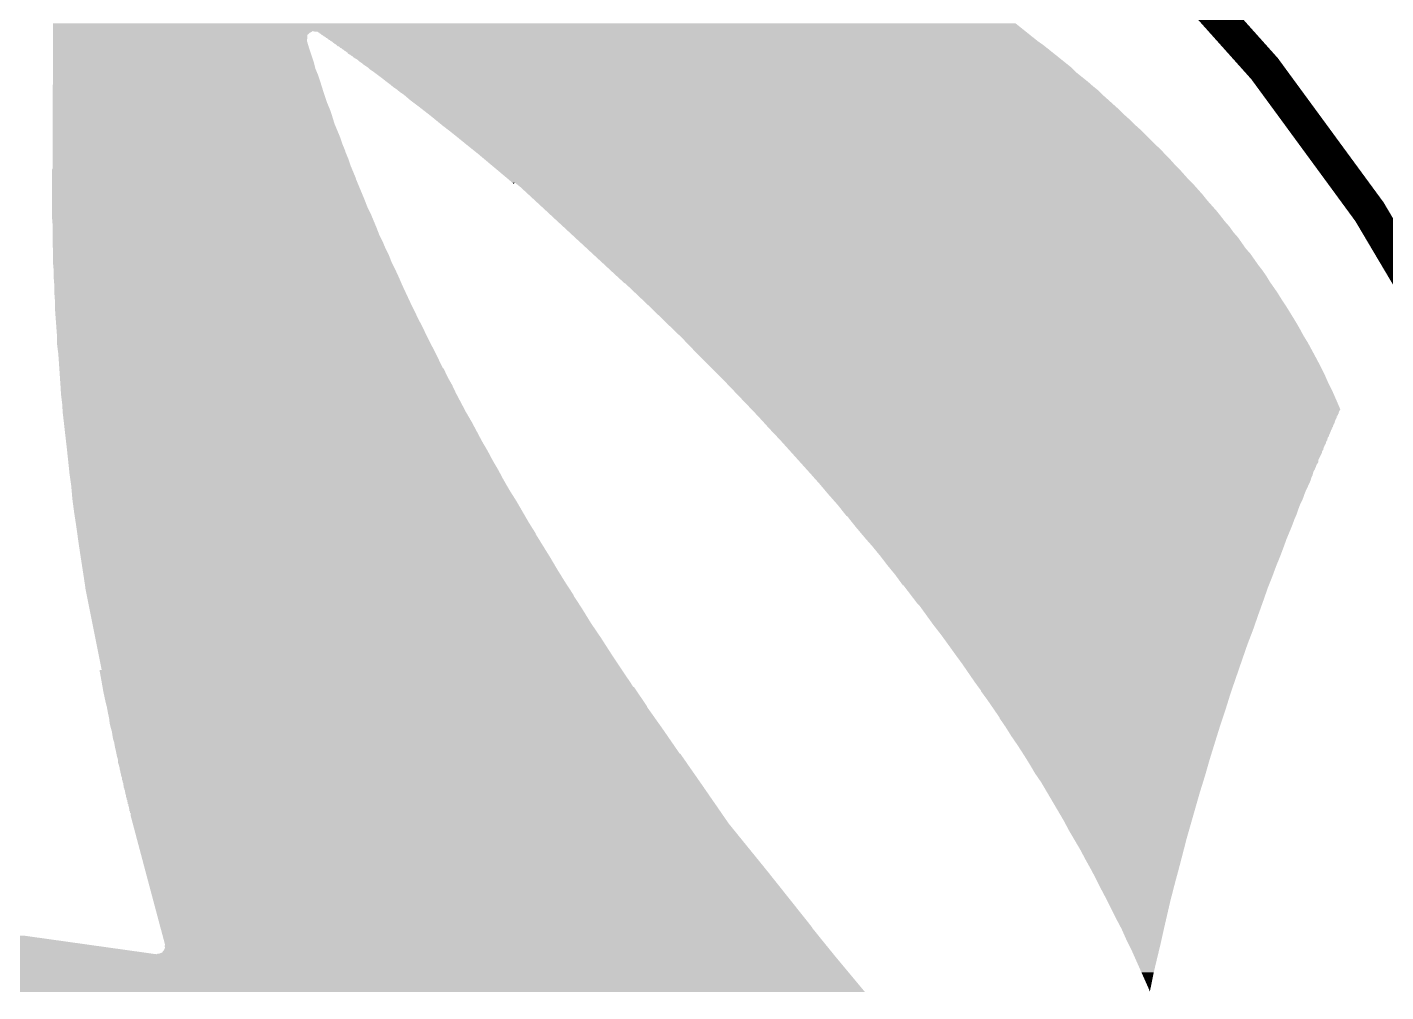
# Model space of a CAD drawing. Extents: x -0.05 to 0.95, y -0.15 to 1.54.
# Drawn here: x 0.1402 to 0.3807, y 1.1767 to 1.3474 of the extents above; entities that cross this region are included whole.
import ezdxf

# ---------------------------------------------------------------- set-up
doc = ezdxf.new("R2010")
doc.units = 0
doc.layers.add('AIR_QUALITY3_CLICK_V100_GKO', color=5, linetype='CONTINUOUS')
doc.layers.add('AIR_QUALITY3_CLICK_V100_GTO', color=14, linetype='CONTINUOUS')

msp = doc.modelspace()

# ---------------------------------------------------------------- linework, layer by layer
at = {"layer": 'AIR_QUALITY3_CLICK_V100_GKO', "const_width": 0.006}
msp.add_lwpolyline([(0.3938, 1.2877, 0.274399), (0.1128, 1.4595)], format="xyb", dxfattribs=at)
at = {"layer": 'AIR_QUALITY3_CLICK_V100_GTO'}
for points in [[(0.1448, 1.3467), (0.1448, 1.3481), (0.31685, 1.3467), (0.3151, 1.3481)], [(0.1448, 1.3466), (0.1448, 1.3467), (0.1906, 1.3466), (0.1907, 1.3467)], [(0.1912, 1.3466), (0.1907, 1.3467), (0.31698, 1.3466), (0.31685, 1.3467)], [(0.1448, 1.3464), (0.1448, 1.3466), (0.1902, 1.3464), (0.1906, 1.3466)], [(0.1448, 1.3461), (0.1448, 1.3464), (0.1899, 1.3461), (0.1902, 1.3464)], [(0.1448, 1.3455), (0.1448, 1.3461), (0.1898, 1.3455), (0.1898, 1.3461)], [(0.1448, 1.3461), (0.1448, 1.3461), (0.1898, 1.3461), (0.1899, 1.3461)], [(0.1448, 1.3451), (0.1448, 1.3455), (0.1897, 1.3451), (0.1898, 1.3455)], [(0.1448, 1.345), (0.1448, 1.3451), (0.1897, 1.345), (0.1897, 1.3451)], [(0.1448, 1.3447), (0.1448, 1.345), (0.1898, 1.3447), (0.1897, 1.345)], [(0.1448, 1.3437), (0.1448, 1.3447), (0.1901, 1.3437), (0.1898, 1.3447)], [(0.1917, 1.3465), (0.1916, 1.3466), (0.3171, 1.3465), (0.31698, 1.3466)], [(0.1918, 1.3464), (0.1918, 1.3465), (0.31722, 1.3464), (0.3171, 1.3465)], [(0.1919, 1.3463), (0.1919, 1.3464), (0.31735, 1.3463), (0.31722, 1.3464)], [(0.1921, 1.3462), (0.1921, 1.3463), (0.31747, 1.3462), (0.31735, 1.3463)], [(0.1922, 1.3462), (0.1921, 1.3462), (0.31748, 1.3462), (0.31747, 1.3462)], [(0.1922, 1.3461), (0.1922, 1.3462), (0.3176, 1.3461), (0.31748, 1.3462)], [(0.1924, 1.346), (0.1924, 1.3461), (0.31772, 1.346), (0.3176, 1.3461)], [(0.1925, 1.3459), (0.1925, 1.346), (0.31785, 1.3459), (0.31772, 1.346)], [(0.1927, 1.3458), (0.1926, 1.3459), (0.31797, 1.3458), (0.31785, 1.3459)], [(0.1928, 1.3458), (0.1927, 1.3458), (0.31798, 1.3458), (0.31797, 1.3458)], [(0.1928, 1.3457), (0.1928, 1.3458), (0.3181, 1.3457), (0.31798, 1.3458)], [(0.193, 1.3456), (0.1929, 1.3457), (0.31822, 1.3456), (0.3181, 1.3457)], [(0.1931, 1.3455), (0.1931, 1.3456), (0.31835, 1.3455), (0.31822, 1.3456)], [(0.1933, 1.3454), (0.1932, 1.3455), (0.31847, 1.3454), (0.31835, 1.3455)], [(0.1934, 1.3454), (0.1933, 1.3454), (0.31848, 1.3454), (0.31847, 1.3454)], [(0.1934, 1.3453), (0.1934, 1.3454), (0.3186, 1.3453), (0.31848, 1.3454)], [(0.1935, 1.3452), (0.1935, 1.3453), (0.31872, 1.3452), (0.3186, 1.3453)], [(0.1937, 1.3451), (0.1936, 1.3452), (0.31885, 1.3451), (0.31872, 1.3452)], [(0.1938, 1.345), (0.1938, 1.3451), (0.31897, 1.345), (0.31885, 1.3451)], [(0.1939, 1.345), (0.1938, 1.345), (0.31898, 1.345), (0.31897, 1.345)], [(0.194, 1.3449), (0.1939, 1.345), (0.3191, 1.3449), (0.31898, 1.345)], [(0.1944, 1.3446), (0.1941, 1.3449), (0.31953, 1.3446), (0.3191, 1.3449)], [(0.1947, 1.3444), (0.1945, 1.3446), (0.31981, 1.3444), (0.31953, 1.3446)], [(0.1949, 1.3443), (0.1947, 1.3444), (0.31996, 1.3443), (0.31981, 1.3444)], [(0.195, 1.3442), (0.1949, 1.3443), (0.3201, 1.3442), (0.31996, 1.3443)], [(0.1448, 1.3413), (0.1448, 1.3437), (0.1909, 1.3413), (0.1901, 1.3437)], [(0.1952, 1.344), (0.195, 1.3442), (0.32035, 1.344), (0.3201, 1.3442)], [(0.1957, 1.3437), (0.1954, 1.344), (0.32072, 1.3437), (0.32035, 1.344)], [(0.196, 1.3435), (0.1958, 1.3437), (0.32098, 1.3435), (0.32072, 1.3437)], [(0.1962, 1.3434), (0.196, 1.3435), (0.3211, 1.3434), (0.32098, 1.3435)], [(0.1964, 1.3432), (0.1962, 1.3434), (0.32135, 1.3432), (0.3211, 1.3434)], [(0.1966, 1.3431), (0.1964, 1.3432), (0.32148, 1.3431), (0.32135, 1.3432)], [(0.1967, 1.343), (0.1966, 1.3431), (0.3216, 1.343), (0.32148, 1.3431)], [(0.1969, 1.3429), (0.1967, 1.343), (0.32172, 1.3429), (0.3216, 1.343)], [(0.197, 1.3427), (0.1969, 1.3429), (0.32197, 1.3427), (0.32172, 1.3429)], [(0.1974, 1.3425), (0.197, 1.3427), (0.32222, 1.3425), (0.32197, 1.3427)], [(0.1975, 1.3424), (0.1974, 1.3425), (0.32235, 1.3424), (0.32222, 1.3425)], [(0.1977, 1.3423), (0.1975, 1.3424), (0.32248, 1.3423), (0.32235, 1.3424)], [(0.1979, 1.3421), (0.1977, 1.3423), (0.32272, 1.3421), (0.32248, 1.3423)], [(0.1982, 1.3419), (0.1979, 1.3421), (0.32298, 1.3419), (0.32272, 1.3421)], [(0.1984, 1.3418), (0.1982, 1.3419), (0.3231, 1.3418), (0.32298, 1.3419)], [(0.1448, 1.3401), (0.1448, 1.3413), (0.1912, 1.3401), (0.1909, 1.3413)], [(0.1448, 1.3389), (0.1448, 1.3401), (0.1917, 1.3389), (0.1912, 1.3401)], [(0.1987, 1.3416), (0.1984, 1.3418), (0.32335, 1.3416), (0.3231, 1.3418)], [(0.1989, 1.3414), (0.1987, 1.3416), (0.3236, 1.3414), (0.32335, 1.3416)], [(0.1995, 1.341), (0.1989, 1.3414), (0.3241, 1.341), (0.3236, 1.3414)], [(0.1997, 1.3408), (0.1995, 1.341), (0.32435, 1.3408), (0.3241, 1.341)], [(0.2006, 1.3402), (0.1997, 1.3408), (0.3251, 1.3402), (0.32435, 1.3408)], [(0.2009, 1.3399), (0.2006, 1.3402), (0.3254, 1.3399), (0.3251, 1.3402)], [(0.2015, 1.3395), (0.2009, 1.3399), (0.3258, 1.3395), (0.3254, 1.3399)], [(0.20177, 1.3393), (0.2015, 1.3395), (0.326, 1.3393), (0.3258, 1.3395)], [(0.1447, 1.3371), (0.1448, 1.3374), (0.19228, 1.3371), (0.19219, 1.3374)], [(0.1447, 1.3364), (0.1447, 1.3371), (0.1925, 1.3364), (0.19228, 1.3371)], [(0.1448, 1.3377), (0.1448, 1.3389), (0.1921, 1.3377), (0.1917, 1.3389)], [(0.1448, 1.3374), (0.1448, 1.3377), (0.19219, 1.3374), (0.1921, 1.3377)], [(0.2031, 1.3383), (0.20177, 1.3393), (0.32725, 1.3383), (0.326, 1.3393)], [(0.2036, 1.3379), (0.2031, 1.3383), (0.32775, 1.3379), (0.32725, 1.3383)], [(0.20387, 1.3377), (0.2036, 1.3379), (0.328, 1.3377), (0.32775, 1.3379)], [(0.2044, 1.3373), (0.20387, 1.3377), (0.32845, 1.3373), (0.328, 1.3377)], [(0.20488, 1.3369), (0.2044, 1.3373), (0.3289, 1.3369), (0.32845, 1.3373)], [(0.1447, 1.334), (0.1447, 1.3364), (0.1933, 1.334), (0.1925, 1.3364)], [(0.205, 1.3368), (0.20488, 1.3369), (0.32903, 1.3368), (0.3289, 1.3369)], [(0.2056, 1.3364), (0.205, 1.3368), (0.32953, 1.3364), (0.32903, 1.3368)], [(0.20596, 1.3361), (0.2056, 1.3364), (0.3299, 1.3361), (0.32953, 1.3364)], [(0.2062, 1.3359), (0.20596, 1.3361), (0.3301, 1.3359), (0.3299, 1.3361)], [(0.2068, 1.3355), (0.2062, 1.3359), (0.3305, 1.3355), (0.3301, 1.3359)], [(0.20716, 1.3352), (0.2068, 1.3355), (0.3308, 1.3352), (0.3305, 1.3355)], [(0.2074, 1.335), (0.20716, 1.3352), (0.33103, 1.335), (0.3308, 1.3352)], [(0.2081, 1.3344), (0.2074, 1.335), (0.3317, 1.3344), (0.33103, 1.335)], [(0.1447, 1.3328), (0.1447, 1.334), (0.1938, 1.3328), (0.1933, 1.334)], [(0.1447, 1.3316), (0.1447, 1.3328), (0.1942, 1.3316), (0.1938, 1.3328)], [(0.2093, 1.3335), (0.2081, 1.3344), (0.3327, 1.3335), (0.3317, 1.3344)], [(0.2097, 1.3332), (0.2093, 1.3335), (0.33304, 1.3332), (0.3327, 1.3335)], [(0.21034, 1.3327), (0.2097, 1.3332), (0.3336, 1.3327), (0.33304, 1.3332)], [(0.2115, 1.3318), (0.21034, 1.3327), (0.3345, 1.3318), (0.3336, 1.3327)], [(0.1447, 1.3303), (0.1447, 1.3316), (0.1946, 1.3303), (0.1942, 1.3316)], [(0.1447, 1.3279), (0.1447, 1.3303), (0.1956, 1.3279), (0.1946, 1.3303)], [(0.21248, 1.331), (0.2115, 1.3318), (0.3354, 1.331), (0.3345, 1.3318)], [(0.21358, 1.3301), (0.21248, 1.331), (0.3363, 1.3301), (0.3354, 1.331)], [(0.2137, 1.33), (0.21358, 1.3301), (0.33641, 1.33), (0.3363, 1.3301)], [(0.21461, 1.3293), (0.2137, 1.33), (0.3372, 1.3293), (0.33641, 1.33)], [(0.1447, 1.3267), (0.1447, 1.3279), (0.196, 1.3267), (0.1956, 1.3279)], [(0.215, 1.329), (0.21461, 1.3293), (0.3375, 1.329), (0.3372, 1.3293)], [(0.2165, 1.3278), (0.215, 1.329), (0.3387, 1.3278), (0.3375, 1.329)], [(0.21798, 1.3266), (0.2165, 1.3278), (0.3399, 1.3266), (0.3387, 1.3278)], [(0.1447, 1.3255), (0.1447, 1.3267), (0.1965, 1.3255), (0.196, 1.3267)], [(0.1447, 1.3254), (0.1447, 1.3255), (0.1965, 1.3254), (0.1965, 1.3255)], [(0.1447, 1.3242), (0.1447, 1.3254), (0.197, 1.3242), (0.1965, 1.3254)], [(0.2181, 1.3265), (0.21798, 1.3266), (0.34001, 1.3265), (0.3399, 1.3266)], [(0.21898, 1.3258), (0.2181, 1.3265), (0.3408, 1.3258), (0.34001, 1.3265)], [(0.2201, 1.3249), (0.21898, 1.3258), (0.3416, 1.3249), (0.3408, 1.3258)], [(0.1447, 1.323), (0.1447, 1.3242), (0.1974, 1.323), (0.197, 1.3242)], [(0.1447, 1.3224), (0.1447, 1.323), (0.19765, 1.3224), (0.1974, 1.323)], [(0.22117, 1.324), (0.2201, 1.3249), (0.3425, 1.324), (0.3416, 1.3249)], [(0.22224, 1.3231), (0.22117, 1.324), (0.3433, 1.3231), (0.3425, 1.324)], [(0.2226, 1.3228), (0.22224, 1.3231), (0.3436, 1.3228), (0.3433, 1.3231)], [(0.22332, 1.3222), (0.2226, 1.3228), (0.3442, 1.3222), (0.3436, 1.3228)], [(0.1446, 1.3222), (0.1447, 1.3224), (0.19773, 1.3222), (0.19765, 1.3224)], [(0.1446, 1.3206), (0.1446, 1.3222), (0.1984, 1.3206), (0.19773, 1.3222)], [(0.1446, 1.3205), (0.1446, 1.3206), (0.1984, 1.3205), (0.1984, 1.3206)], [(0.1446, 1.3169), (0.1446, 1.3205), (0.1999, 1.3169), (0.1984, 1.3205)], [(0.22546, 1.3204), (0.22332, 1.3222), (0.3458, 1.3204), (0.3442, 1.3222)], [(0.22606, 1.3199), (0.22546, 1.3204), (0.3463, 1.3199), (0.3458, 1.3204)], [(0.2263, 1.3197), (0.22606, 1.3199), (0.22637, 1.3197), (0.2265, 1.3199)], [(0.2263, 1.3196), (0.2263, 1.3197), (0.2263, 1.3196), (0.22637, 1.3197)], [(0.227, 1.3195), (0.2265, 1.3199), (0.3467, 1.3195), (0.3463, 1.3199)], [(0.2275, 1.3191), (0.227, 1.3195), (0.34706, 1.3191), (0.3467, 1.3195)], [(0.22902, 1.3177), (0.2275, 1.3191), (0.3483, 1.3177), (0.34706, 1.3191)], [(0.1446, 1.3156), (0.1446, 1.3169), (0.2004, 1.3156), (0.1999, 1.3169)], [(0.1446, 1.3144), (0.1446, 1.3156), (0.201, 1.3144), (0.2004, 1.3156)], [(0.2301, 1.3167), (0.22902, 1.3177), (0.3491, 1.3167), (0.3483, 1.3177)], [(0.23205, 1.3149), (0.2301, 1.3167), (0.3507, 1.3149), (0.3491, 1.3167)], [(0.1446, 1.3137), (0.1446, 1.3144), (0.20129, 1.3137), (0.201, 1.3144)], [(0.1447, 1.3125), (0.1446, 1.3137), (0.20179, 1.3125), (0.20129, 1.3137)], [(0.23313, 1.3139), (0.23205, 1.3149), (0.3515, 1.3139), (0.3507, 1.3149)], [(0.2341, 1.313), (0.23313, 1.3139), (0.3522, 1.313), (0.3515, 1.3139)], [(0.23508, 1.3121), (0.2341, 1.313), (0.353, 1.3121), (0.3522, 1.313)], [(0.1447, 1.312), (0.1447, 1.3125), (0.202, 1.312), (0.20179, 1.3125)], [(0.1447, 1.3107), (0.1447, 1.312), (0.2025, 1.3107), (0.202, 1.312)], [(0.1447, 1.3095), (0.1447, 1.3107), (0.2031, 1.3095), (0.2025, 1.3107)], [(0.23616, 1.3111), (0.23508, 1.3121), (0.3537, 1.3111), (0.353, 1.3121)], [(0.23713, 1.3102), (0.23616, 1.3111), (0.3545, 1.3102), (0.3537, 1.3111)], [(0.1447, 1.3089), (0.1447, 1.3095), (0.20335, 1.3089), (0.2031, 1.3095)], [(0.14475, 1.3083), (0.1447, 1.3089), (0.2036, 1.3083), (0.20335, 1.3089)], [(0.1448, 1.3077), (0.14475, 1.3083), (0.2039, 1.3077), (0.2036, 1.3083)], [(0.2393, 1.3082), (0.23713, 1.3102), (0.3559, 1.3082), (0.3545, 1.3102)], [(0.24027, 1.3073), (0.2393, 1.3082), (0.3567, 1.3073), (0.3559, 1.3082)], [(0.1448, 1.3071), (0.1448, 1.3077), (0.2042, 1.3071), (0.2039, 1.3077)], [(0.1448, 1.3058), (0.1448, 1.3071), (0.2047, 1.3058), (0.2042, 1.3071)], [(0.1448, 1.3054), (0.1448, 1.3058), (0.2049, 1.3054), (0.2047, 1.3058)], [(0.24244, 1.3053), (0.24027, 1.3073), (0.3581, 1.3053), (0.3567, 1.3073)], [(0.14487, 1.3046), (0.1448, 1.3054), (0.2053, 1.3046), (0.2049, 1.3054)], [(0.1449, 1.3042), (0.14487, 1.3046), (0.20549, 1.3042), (0.2053, 1.3046)], [(0.1449, 1.3031), (0.1449, 1.3042), (0.206, 1.3031), (0.20549, 1.3042)], [(0.24341, 1.3044), (0.24244, 1.3053), (0.3588, 1.3044), (0.3581, 1.3053)], [(0.24449, 1.3034), (0.24341, 1.3044), (0.3595, 1.3034), (0.3588, 1.3044)], [(0.24558, 1.3024), (0.24449, 1.3034), (0.3601, 1.3024), (0.3595, 1.3034)], [(0.1449, 1.303), (0.1449, 1.3031), (0.20604, 1.303), (0.206, 1.3031)], [(0.145, 1.3018), (0.1449, 1.303), (0.20656, 1.3018), (0.20604, 1.303)], [(0.145, 1.3017), (0.145, 1.3018), (0.2066, 1.3017), (0.20656, 1.3018)], [(0.145, 1.3005), (0.145, 1.3017), (0.20716, 1.3005), (0.2066, 1.3017)], [(0.2459, 1.3021), (0.24558, 1.3024), (0.36031, 1.3021), (0.3601, 1.3024)], [(0.2461, 1.302), (0.2459, 1.3021), (0.36038, 1.302), (0.36031, 1.3021)], [(0.24779, 1.3004), (0.2461, 1.302), (0.3615, 1.3004), (0.36038, 1.302)], [(0.1451, 1.2992), (0.145, 1.3005), (0.20777, 1.2992), (0.20716, 1.3005)], [(0.1451, 1.2987), (0.1451, 1.2992), (0.208, 1.2987), (0.20777, 1.2992)], [(0.1451, 1.2978), (0.1451, 1.2987), (0.20845, 1.2978), (0.208, 1.2987)], [(0.24916, 1.2991), (0.24779, 1.3004), (0.3623, 1.2991), (0.3615, 1.3004)], [(0.2499, 1.2984), (0.24916, 1.2991), (0.36277, 1.2984), (0.3623, 1.2991)], [(0.14514, 1.2973), (0.1451, 1.2978), (0.2087, 1.2973), (0.20845, 1.2978)], [(0.14525, 1.2958), (0.14514, 1.2973), (0.2094, 1.2958), (0.2087, 1.2973)], [(0.25042, 1.2979), (0.2499, 1.2984), (0.3631, 1.2979), (0.36277, 1.2984)], [(0.2531, 1.2953), (0.25042, 1.2979), (0.3647, 1.2953), (0.3631, 1.2979)], [(0.1453, 1.2952), (0.14525, 1.2958), (0.20972, 1.2952), (0.2094, 1.2958)], [(0.14536, 1.2943), (0.1453, 1.2952), (0.2102, 1.2943), (0.20972, 1.2952)], [(0.1454, 1.2938), (0.14536, 1.2943), (0.21043, 1.2938), (0.2102, 1.2943)], [(0.14548, 1.2928), (0.1454, 1.2938), (0.2109, 1.2928), (0.21043, 1.2938)], [(0.2532, 1.2952), (0.2531, 1.2953), (0.36476, 1.2952), (0.3647, 1.2953)], [(0.25434, 1.2941), (0.2532, 1.2952), (0.3654, 1.2941), (0.36476, 1.2952)], [(0.25569, 1.2928), (0.25434, 1.2941), (0.3661, 1.2928), (0.3654, 1.2941)], [(0.1455, 1.2925), (0.14548, 1.2928), (0.21105, 1.2925), (0.2109, 1.2928)], [(0.1455, 1.2914), (0.1455, 1.2925), (0.2116, 1.2914), (0.21105, 1.2925)], [(0.1455, 1.2912), (0.1455, 1.2914), (0.21171, 1.2912), (0.2116, 1.2914)], [(0.2561, 1.2924), (0.25569, 1.2928), (0.36635, 1.2924), (0.3661, 1.2928)], [(0.25697, 1.2915), (0.2561, 1.2924), (0.3669, 1.2915), (0.36635, 1.2924)], [(0.2586, 1.2898), (0.25697, 1.2915), (0.36782, 1.2898), (0.3669, 1.2915)], [(0.14567, 1.2899), (0.1455, 1.2912), (0.2124, 1.2899), (0.21171, 1.2912)], [(0.1457, 1.2897), (0.14567, 1.2899), (0.2125, 1.2897), (0.2124, 1.2899)], [(0.14579, 1.2885), (0.1457, 1.2897), (0.2131, 1.2885), (0.2125, 1.2897)], [(0.2608, 1.2876), (0.2586, 1.2898), (0.369, 1.2876), (0.36782, 1.2898)], [(0.14579, 1.2884), (0.14579, 1.2885), (0.2131, 1.2884), (0.2131, 1.2885)], [(0.1458, 1.2883), (0.14579, 1.2884), (0.21315, 1.2883), (0.2131, 1.2884)], [(0.14589, 1.287), (0.1458, 1.2883), (0.2138, 1.287), (0.21315, 1.2883)], [(0.14599, 1.2855), (0.14589, 1.287), (0.2146, 1.2855), (0.2139, 1.287)], [(0.14589, 1.287), (0.14589, 1.287), (0.2139, 1.287), (0.2138, 1.287)], [(0.2624, 1.286), (0.2608, 1.2876), (0.3698, 1.286), (0.369, 1.2876)], [(0.146, 1.2853), (0.14599, 1.2855), (0.21471, 1.2853), (0.2146, 1.2855)], [(0.14609, 1.2841), (0.146, 1.2853), (0.2154, 1.2841), (0.21471, 1.2853)], [(0.2634, 1.285), (0.2624, 1.286), (0.37024, 1.285), (0.3698, 1.286)], [(0.26397, 1.2844), (0.2634, 1.285), (0.3705, 1.2844), (0.37024, 1.285)], [(0.2655, 1.2828), (0.26397, 1.2844), (0.3713, 1.2828), (0.3705, 1.2844)], [(0.1461, 1.2839), (0.14609, 1.2841), (0.21549, 1.2839), (0.2154, 1.2841)], [(0.14618, 1.2826), (0.1461, 1.2839), (0.2161, 1.2826), (0.21549, 1.2839)], [(0.1462, 1.2823), (0.14618, 1.2826), (0.21626, 1.2823), (0.2161, 1.2826)], [(0.1464, 1.2807), (0.1462, 1.2823), (0.21711, 1.2807), (0.21626, 1.2823)], [(0.26703, 1.2812), (0.2655, 1.2828), (0.372, 1.2812), (0.3713, 1.2828)], [(0.14649, 1.2792), (0.1464, 1.2807), (0.2179, 1.2792), (0.21711, 1.2807)], [(0.2677, 1.2805), (0.26703, 1.2812), (0.3723, 1.2805), (0.372, 1.2812)], [(0.26837, 1.2798), (0.2677, 1.2805), (0.3726, 1.2798), (0.3723, 1.2805)], [(0.26846, 1.2797), (0.26837, 1.2798), (0.3726, 1.2797), (0.3726, 1.2798)], [(0.26856, 1.2796), (0.26846, 1.2797), (0.3725, 1.2796), (0.3726, 1.2797)], [(0.26865, 1.2795), (0.26856, 1.2796), (0.3725, 1.2795), (0.3725, 1.2796)], [(0.26875, 1.2794), (0.26865, 1.2795), (0.3724, 1.2794), (0.3725, 1.2795)], [(0.26894, 1.2792), (0.26875, 1.2794), (0.3724, 1.2792), (0.3724, 1.2794)], [(0.1465, 1.2791), (0.14649, 1.2792), (0.21796, 1.2791), (0.2179, 1.2792)], [(0.14669, 1.2775), (0.1465, 1.2791), (0.2189, 1.2775), (0.21796, 1.2791)], [(0.1467, 1.2774), (0.14669, 1.2775), (0.21895, 1.2774), (0.2189, 1.2775)], [(0.1469, 1.2756), (0.1467, 1.2774), (0.21991, 1.2756), (0.21895, 1.2774)], [(0.26913, 1.279), (0.26894, 1.2792), (0.3723, 1.279), (0.3723, 1.2792)], [(0.26894, 1.2792), (0.26894, 1.2792), (0.3723, 1.2792), (0.3724, 1.2792)], [(0.26922, 1.2789), (0.26913, 1.279), (0.3722, 1.2789), (0.3723, 1.279)], [(0.26932, 1.2788), (0.26922, 1.2789), (0.3722, 1.2788), (0.3722, 1.2789)], [(0.26941, 1.2787), (0.26932, 1.2788), (0.3721, 1.2787), (0.3722, 1.2788)], [(0.2696, 1.2785), (0.26941, 1.2787), (0.3721, 1.2785), (0.3721, 1.2787)], [(0.26961, 1.2785), (0.2696, 1.2785), (0.372, 1.2785), (0.3721, 1.2785)], [(0.2697, 1.2784), (0.26961, 1.2785), (0.372, 1.2784), (0.372, 1.2785)], [(0.26979, 1.2783), (0.2697, 1.2784), (0.372, 1.2783), (0.372, 1.2784)], [(0.26988, 1.2782), (0.26979, 1.2783), (0.3719, 1.2782), (0.372, 1.2783)], [(0.26997, 1.2781), (0.26988, 1.2782), (0.3719, 1.2781), (0.3719, 1.2782)], [(0.27006, 1.278), (0.26997, 1.2781), (0.3718, 1.278), (0.3719, 1.2781)], [(0.27025, 1.2778), (0.27006, 1.278), (0.3718, 1.2778), (0.3718, 1.278)], [(0.27043, 1.2776), (0.27025, 1.2778), (0.3717, 1.2776), (0.3717, 1.2778)], [(0.27025, 1.2778), (0.27025, 1.2778), (0.3717, 1.2778), (0.3718, 1.2778)], [(0.27052, 1.2775), (0.27043, 1.2776), (0.3716, 1.2775), (0.3717, 1.2776)], [(0.2707, 1.2773), (0.27052, 1.2775), (0.3716, 1.2773), (0.3716, 1.2775)], [(0.27088, 1.2771), (0.2707, 1.2773), (0.3715, 1.2771), (0.3715, 1.2773)], [(0.2707, 1.2773), (0.2707, 1.2773), (0.3715, 1.2773), (0.3716, 1.2773)], [(0.27097, 1.277), (0.27088, 1.2771), (0.3714, 1.277), (0.3715, 1.2771)], [(0.27106, 1.2769), (0.27097, 1.277), (0.3714, 1.2769), (0.3714, 1.277)], [(0.14708, 1.2741), (0.1469, 1.2756), (0.2207, 1.2741), (0.21991, 1.2756)], [(0.27115, 1.2768), (0.27106, 1.2769), (0.3713, 1.2768), (0.3714, 1.2769)], [(0.27134, 1.2766), (0.27115, 1.2768), (0.3713, 1.2766), (0.3713, 1.2768)], [(0.27152, 1.2764), (0.27134, 1.2766), (0.3712, 1.2764), (0.3712, 1.2766)], [(0.27134, 1.2766), (0.27134, 1.2766), (0.3712, 1.2766), (0.3713, 1.2766)], [(0.27161, 1.2763), (0.27152, 1.2764), (0.3711, 1.2763), (0.3712, 1.2764)], [(0.2717, 1.2762), (0.27161, 1.2763), (0.3711, 1.2762), (0.3711, 1.2763)], [(0.2718, 1.2761), (0.2717, 1.2762), (0.371, 1.2761), (0.3711, 1.2762)], [(0.27189, 1.276), (0.2718, 1.2761), (0.371, 1.276), (0.371, 1.2761)], [(0.27198, 1.2759), (0.27189, 1.276), (0.3709, 1.2759), (0.371, 1.276)], [(0.27217, 1.2757), (0.27198, 1.2759), (0.3709, 1.2757), (0.3709, 1.2759)], [(0.27236, 1.2755), (0.27217, 1.2757), (0.3708, 1.2755), (0.3708, 1.2757)], [(0.27217, 1.2757), (0.27217, 1.2757), (0.3708, 1.2757), (0.3709, 1.2757)], [(0.27246, 1.2754), (0.27236, 1.2755), (0.3707, 1.2754), (0.3708, 1.2755)], [(0.27265, 1.2752), (0.27246, 1.2754), (0.3707, 1.2752), (0.3707, 1.2754)], [(0.27284, 1.275), (0.27265, 1.2752), (0.3706, 1.275), (0.3706, 1.2752)], [(0.27265, 1.2752), (0.27265, 1.2752), (0.3706, 1.2752), (0.3707, 1.2752)], [(0.27293, 1.2749), (0.27284, 1.275), (0.3705, 1.2749), (0.3706, 1.275)], [(0.27312, 1.2747), (0.27293, 1.2749), (0.3704, 1.2747), (0.3705, 1.2749)], [(0.27322, 1.2746), (0.27312, 1.2747), (0.3704, 1.2746), (0.3704, 1.2747)], [(0.27331, 1.2745), (0.27322, 1.2746), (0.3703, 1.2745), (0.3704, 1.2746)], [(0.1471, 1.2739), (0.14708, 1.2741), (0.22082, 1.2739), (0.2207, 1.2741)], [(0.14727, 1.2724), (0.1471, 1.2739), (0.2217, 1.2724), (0.22082, 1.2739)], [(0.1473, 1.2721), (0.14727, 1.2724), (0.22186, 1.2721), (0.2217, 1.2724)], [(0.2735, 1.2743), (0.27331, 1.2745), (0.3703, 1.2743), (0.3703, 1.2745)], [(0.27359, 1.2742), (0.2735, 1.2743), (0.3702, 1.2742), (0.3703, 1.2743)], [(0.27368, 1.2741), (0.27359, 1.2742), (0.3702, 1.2741), (0.3702, 1.2742)], [(0.27377, 1.274), (0.27368, 1.2741), (0.3701, 1.274), (0.3702, 1.2741)], [(0.27395, 1.2738), (0.27377, 1.274), (0.3701, 1.2738), (0.3701, 1.274)], [(0.27404, 1.2737), (0.27395, 1.2738), (0.37, 1.2737), (0.3701, 1.2738)], [(0.27413, 1.2736), (0.27404, 1.2737), (0.37, 1.2736), (0.37, 1.2737)], [(0.27431, 1.2734), (0.27413, 1.2736), (0.3699, 1.2734), (0.37, 1.2736)], [(0.2744, 1.2733), (0.27431, 1.2734), (0.3698, 1.2733), (0.3699, 1.2734)], [(0.27449, 1.2732), (0.2744, 1.2733), (0.3698, 1.2732), (0.3698, 1.2733)], [(0.27467, 1.273), (0.27449, 1.2732), (0.3697, 1.273), (0.3698, 1.2732)], [(0.27476, 1.2729), (0.27467, 1.273), (0.3697, 1.2729), (0.3697, 1.273)], [(0.27485, 1.2728), (0.27476, 1.2729), (0.3696, 1.2728), (0.3697, 1.2729)], [(0.27503, 1.2726), (0.27485, 1.2728), (0.3696, 1.2726), (0.3696, 1.2728)], [(0.27512, 1.2725), (0.27503, 1.2726), (0.3695, 1.2725), (0.3696, 1.2726)], [(0.2753, 1.2723), (0.27512, 1.2725), (0.3694, 1.2723), (0.3695, 1.2725)], [(0.27548, 1.2721), (0.2753, 1.2723), (0.3694, 1.2721), (0.3694, 1.2723)], [(0.14745, 1.2707), (0.1473, 1.2721), (0.2226, 1.2707), (0.22186, 1.2721)], [(0.14763, 1.269), (0.14745, 1.2707), (0.2236, 1.269), (0.2226, 1.2707)], [(0.27674, 1.2707), (0.27548, 1.2721), (0.3687, 1.2707), (0.3694, 1.2721)], [(0.27701, 1.2704), (0.27674, 1.2707), (0.3687, 1.2704), (0.3687, 1.2707)], [(0.27719, 1.2702), (0.27701, 1.2704), (0.3686, 1.2702), (0.3687, 1.2704)], [(0.27746, 1.2699), (0.27719, 1.2702), (0.3684, 1.2699), (0.3686, 1.2702)], [(0.27773, 1.2696), (0.27746, 1.2699), (0.3683, 1.2696), (0.3684, 1.2699)], [(0.1477, 1.2683), (0.14763, 1.269), (0.22397, 1.2683), (0.2236, 1.269)], [(0.14784, 1.2673), (0.1477, 1.2683), (0.2245, 1.2673), (0.22397, 1.2683)], [(0.27791, 1.2694), (0.27773, 1.2696), (0.3682, 1.2694), (0.3683, 1.2696)], [(0.27818, 1.2691), (0.27791, 1.2694), (0.3681, 1.2691), (0.3682, 1.2694)], [(0.27845, 1.2688), (0.27818, 1.2691), (0.3679, 1.2688), (0.3681, 1.2691)], [(0.27872, 1.2685), (0.27845, 1.2688), (0.3678, 1.2685), (0.3679, 1.2688)], [(0.2789, 1.2683), (0.27872, 1.2685), (0.36775, 1.2683), (0.3678, 1.2685)], [(0.27908, 1.2681), (0.2789, 1.2683), (0.3677, 1.2681), (0.36775, 1.2683)], [(0.27943, 1.2677), (0.27908, 1.2681), (0.3675, 1.2677), (0.3677, 1.2681)], [(0.27979, 1.2673), (0.27943, 1.2677), (0.3674, 1.2673), (0.3675, 1.2677)], [(0.148, 1.2662), (0.14784, 1.2673), (0.22514, 1.2662), (0.2245, 1.2673)], [(0.14807, 1.2654), (0.148, 1.2662), (0.2256, 1.2654), (0.22514, 1.2662)], [(0.1482, 1.2639), (0.14807, 1.2654), (0.22655, 1.2639), (0.2256, 1.2654)], [(0.28023, 1.2668), (0.27979, 1.2673), (0.3672, 1.2668), (0.3674, 1.2673)], [(0.2805, 1.2665), (0.28023, 1.2668), (0.36705, 1.2665), (0.3672, 1.2668)], [(0.28058, 1.2664), (0.2805, 1.2665), (0.367, 1.2664), (0.36705, 1.2665)], [(0.28101, 1.2659), (0.28058, 1.2664), (0.3668, 1.2659), (0.367, 1.2664)], [(0.28151, 1.2653), (0.28101, 1.2659), (0.3665, 1.2653), (0.3668, 1.2659)], [(0.28193, 1.2648), (0.28151, 1.2653), (0.3663, 1.2648), (0.3665, 1.2653)], [(0.14825, 1.2635), (0.1482, 1.2639), (0.2268, 1.2635), (0.22655, 1.2639)], [(0.1485, 1.2616), (0.14825, 1.2635), (0.2279, 1.2616), (0.2268, 1.2635)], [(0.2821, 1.2646), (0.28193, 1.2648), (0.36623, 1.2646), (0.3663, 1.2648)], [(0.28246, 1.2642), (0.2821, 1.2646), (0.3661, 1.2642), (0.36623, 1.2646)], [(0.28308, 1.2635), (0.28246, 1.2642), (0.3658, 1.2635), (0.3661, 1.2642)], [(0.28361, 1.2629), (0.28308, 1.2635), (0.3655, 1.2629), (0.3658, 1.2635)], [(0.2837, 1.2628), (0.28361, 1.2629), (0.36546, 1.2628), (0.3655, 1.2629)], [(0.28425, 1.2621), (0.2837, 1.2628), (0.3652, 1.2621), (0.36546, 1.2628)], [(0.14879, 1.2597), (0.1485, 1.2616), (0.229, 1.2597), (0.2279, 1.2616)], [(0.28496, 1.2612), (0.28425, 1.2621), (0.3649, 1.2612), (0.3652, 1.2621)], [(0.2852, 1.2609), (0.28496, 1.2612), (0.36477, 1.2609), (0.3649, 1.2612)], [(0.28577, 1.2603), (0.2853, 1.2609), (0.3645, 1.2603), (0.36477, 1.2609)], [(0.28664, 1.2592), (0.28577, 1.2603), (0.3641, 1.2592), (0.3645, 1.2603)], [(0.1489, 1.259), (0.14879, 1.2597), (0.22944, 1.259), (0.229, 1.2597)], [(0.14907, 1.2578), (0.1489, 1.259), (0.2302, 1.2578), (0.22944, 1.259)], [(0.14908, 1.2577), (0.14907, 1.2578), (0.2302, 1.2577), (0.2302, 1.2578)], [(0.1493, 1.2561), (0.14908, 1.2577), (0.23119, 1.2561), (0.2302, 1.2577)], [(0.2868, 1.259), (0.28664, 1.2592), (0.36402, 1.259), (0.3641, 1.2592)], [(0.2884, 1.2571), (0.2868, 1.259), (0.36323, 1.2571), (0.36402, 1.259)], [(0.14969, 1.2535), (0.1493, 1.2561), (0.2328, 1.2535), (0.23119, 1.2561)], [(0.28866, 1.2568), (0.2884, 1.2571), (0.3631, 1.2568), (0.36323, 1.2571)], [(0.2898, 1.2555), (0.28866, 1.2568), (0.36264, 1.2555), (0.3631, 1.2568)], [(0.28988, 1.2554), (0.2898, 1.2555), (0.3626, 1.2554), (0.36264, 1.2555)], [(0.2912, 1.2538), (0.28988, 1.2554), (0.362, 1.2538), (0.3626, 1.2554)], [(0.1498, 1.2528), (0.14969, 1.2535), (0.23321, 1.2528), (0.2328, 1.2535)], [(0.2925, 1.2521), (0.2912, 1.2538), (0.3613, 1.2521), (0.362, 1.2538)], [(0.15003, 1.2513), (0.1498, 1.2528), (0.2341, 1.2513), (0.23321, 1.2528)], [(0.15035, 1.2492), (0.15003, 1.2513), (0.2354, 1.2492), (0.2341, 1.2513)], [(0.2939, 1.2504), (0.2925, 1.2521), (0.36067, 1.2504), (0.3613, 1.2521)], [(0.1505, 1.2482), (0.15035, 1.2492), (0.23605, 1.2482), (0.2354, 1.2492)], [(0.1505, 1.2481), (0.1505, 1.2482), (0.23612, 1.2481), (0.23605, 1.2482)], [(0.15074, 1.2469), (0.1505, 1.2481), (0.2369, 1.2469), (0.23612, 1.2481)], [(0.29404, 1.2502), (0.2939, 1.2504), (0.3606, 1.2502), (0.36067, 1.2504)], [(0.2952, 1.2486), (0.29404, 1.2502), (0.35996, 1.2486), (0.3606, 1.2502)], [(0.29561, 1.2482), (0.2953, 1.2486), (0.3598, 1.2482), (0.35996, 1.2486)], [(0.29736, 1.2459), (0.29561, 1.2482), (0.359, 1.2459), (0.3598, 1.2482)], [(0.15076, 1.2468), (0.15074, 1.2469), (0.2369, 1.2468), (0.2369, 1.2469)], [(0.15122, 1.2445), (0.15076, 1.2468), (0.2384, 1.2445), (0.2369, 1.2468)], [(0.2979, 1.2452), (0.29736, 1.2459), (0.35875, 1.2452), (0.359, 1.2459)], [(0.15174, 1.2419), (0.15122, 1.2445), (0.24, 1.2419), (0.2384, 1.2445)], [(0.2993, 1.2434), (0.298, 1.2452), (0.3581, 1.2434), (0.35875, 1.2452)], [(0.3006, 1.2416), (0.2993, 1.2434), (0.35748, 1.2416), (0.3581, 1.2434)], [(0.15224, 1.2394), (0.15174, 1.2419), (0.2417, 1.2394), (0.24, 1.2419)], [(0.30122, 1.2408), (0.3006, 1.2416), (0.3572, 1.2408), (0.35748, 1.2416)], [(0.1528, 1.2366), (0.15224, 1.2394), (0.2435, 1.2366), (0.2417, 1.2394)], [(0.302, 1.2398), (0.30122, 1.2408), (0.35682, 1.2398), (0.3572, 1.2408)], [(0.30316, 1.2382), (0.302, 1.2398), (0.3562, 1.2382), (0.35682, 1.2398)], [(0.1534, 1.2336), (0.1528, 1.2366), (0.2455, 1.2336), (0.2435, 1.2366)], [(0.3046, 1.2362), (0.30316, 1.2382), (0.35551, 1.2362), (0.3562, 1.2382)], [(0.3057, 1.2347), (0.3046, 1.2362), (0.35499, 1.2347), (0.35551, 1.2362)], [(0.3079, 1.2315), (0.3057, 1.2347), (0.35389, 1.2315), (0.35499, 1.2347)], [(0.1534, 1.2314), (0.153, 1.2336), (0.24697, 1.2314), (0.2455, 1.2336)], [(0.15354, 1.2306), (0.1534, 1.2314), (0.2475, 1.2306), (0.24697, 1.2314)], [(0.309, 1.23), (0.3079, 1.2315), (0.35337, 1.23), (0.35389, 1.2315)], [(0.1537, 1.2297), (0.15354, 1.2306), (0.24821, 1.2297), (0.2476, 1.2306)], [(0.15354, 1.2306), (0.15354, 1.2306), (0.2476, 1.2306), (0.2475, 1.2306)], [(0.154, 1.2283), (0.1537, 1.2297), (0.24916, 1.2283), (0.24821, 1.2297)], [(0.309, 1.2299), (0.309, 1.23), (0.35334, 1.2299), (0.35337, 1.23)], [(0.30929, 1.2295), (0.309, 1.2299), (0.3532, 1.2295), (0.35334, 1.2299)], [(0.3101, 1.2284), (0.30929, 1.2295), (0.35286, 1.2284), (0.3532, 1.2295)], [(0.15427, 1.2272), (0.154, 1.2283), (0.2499, 1.2272), (0.24916, 1.2283)], [(0.1543, 1.2271), (0.15427, 1.2272), (0.2499, 1.2271), (0.2499, 1.2272)], [(0.1545, 1.226), (0.1543, 1.2271), (0.25068, 1.226), (0.2499, 1.2271)], [(0.31134, 1.2266), (0.3101, 1.2284), (0.3523, 1.2266), (0.35286, 1.2284)], [(0.3123, 1.2252), (0.31134, 1.2266), (0.35183, 1.2252), (0.3523, 1.2266)], [(0.1547, 1.2251), (0.1545, 1.226), (0.25132, 1.2251), (0.25068, 1.226)], [(0.1548, 1.2242), (0.1547, 1.2251), (0.25196, 1.2242), (0.25132, 1.2251)], [(0.155, 1.2234), (0.1548, 1.2242), (0.25253, 1.2234), (0.25196, 1.2242)], [(0.3123, 1.2251), (0.3123, 1.2252), (0.3518, 1.2251), (0.35183, 1.2252)], [(0.31333, 1.2236), (0.3123, 1.2251), (0.3513, 1.2236), (0.3518, 1.2251)], [(0.15503, 1.2233), (0.155, 1.2234), (0.2526, 1.2233), (0.25253, 1.2234)], [(0.1552, 1.2227), (0.15503, 1.2233), (0.25301, 1.2227), (0.2526, 1.2233)], [(0.1553, 1.222), (0.1552, 1.2227), (0.2535, 1.222), (0.25301, 1.2227)], [(0.1554, 1.2214), (0.1553, 1.222), (0.25391, 1.2214), (0.2535, 1.222)], [(0.3134, 1.2235), (0.31333, 1.2236), (0.35127, 1.2235), (0.3513, 1.2236)], [(0.3144, 1.2219), (0.3134, 1.2235), (0.35077, 1.2219), (0.35127, 1.2235)], [(0.3155, 1.2203), (0.3144, 1.2219), (0.35028, 1.2203), (0.35077, 1.2219)], [(0.1556, 1.2208), (0.1554, 1.2214), (0.25432, 1.2208), (0.25391, 1.2214)], [(0.1557, 1.2202), (0.1556, 1.2208), (0.25474, 1.2202), (0.25432, 1.2208)], [(0.1558, 1.2197), (0.1557, 1.2202), (0.25508, 1.2197), (0.25474, 1.2202)], [(0.1559, 1.2193), (0.1558, 1.2197), (0.25536, 1.2193), (0.25508, 1.2197)], [(0.156, 1.2188), (0.1559, 1.2193), (0.2557, 1.2188), (0.25536, 1.2193)], [(0.3166, 1.2186), (0.3155, 1.2203), (0.34975, 1.2186), (0.35028, 1.2203)], [(0.1561, 1.2183), (0.156, 1.2188), (0.25615, 1.2183), (0.2558, 1.2188)], [(0.156, 1.2188), (0.156, 1.2188), (0.2558, 1.2188), (0.2557, 1.2188)], [(0.1562, 1.218), (0.1561, 1.2183), (0.25636, 1.218), (0.25615, 1.2183)], [(0.1563, 1.2176), (0.1562, 1.218), (0.25664, 1.2176), (0.25636, 1.218)], [(0.1563, 1.2172), (0.1563, 1.2176), (0.25691, 1.2172), (0.25664, 1.2176)], [(0.1564, 1.2169), (0.1563, 1.2172), (0.25712, 1.2169), (0.25691, 1.2172)], [(0.1565, 1.2165), (0.1564, 1.2169), (0.2574, 1.2165), (0.25712, 1.2169)], [(0.3171, 1.2178), (0.3166, 1.2186), (0.3495, 1.2178), (0.34975, 1.2186)], [(0.3176, 1.217), (0.3171, 1.2178), (0.34927, 1.217), (0.3495, 1.2178)], [(0.3186, 1.2153), (0.3176, 1.217), (0.34879, 1.2153), (0.34927, 1.217)], [(0.1566, 1.2163), (0.1565, 1.2165), (0.25754, 1.2163), (0.2574, 1.2165)], [(0.1566, 1.216), (0.1566, 1.2163), (0.25775, 1.216), (0.25754, 1.2163)], [(0.1567, 1.2157), (0.1566, 1.216), (0.25796, 1.2157), (0.25775, 1.216)], [(0.1567, 1.2155), (0.1567, 1.2157), (0.2581, 1.2155), (0.25796, 1.2157)], [(0.1568, 1.2152), (0.1567, 1.2155), (0.25831, 1.2152), (0.2581, 1.2155)], [(0.1568, 1.215), (0.1568, 1.2152), (0.25845, 1.215), (0.25831, 1.2152)], [(0.1569, 1.2147), (0.1568, 1.215), (0.25866, 1.2147), (0.25845, 1.215)], [(0.157, 1.2145), (0.1569, 1.2147), (0.25879, 1.2145), (0.25866, 1.2147)], [(0.157, 1.2142), (0.157, 1.2145), (0.259, 1.2142), (0.25879, 1.2145)], [(0.31881, 1.215), (0.3186, 1.2153), (0.3487, 1.215), (0.34879, 1.2153)], [(0.3197, 1.2137), (0.31881, 1.215), (0.3483, 1.2137), (0.3487, 1.215)], [(0.1571, 1.214), (0.157, 1.2142), (0.25914, 1.214), (0.259, 1.2142)], [(0.1571, 1.2138), (0.1571, 1.214), (0.25928, 1.2138), (0.25914, 1.214)], [(0.1572, 1.2136), (0.1571, 1.2138), (0.25942, 1.2136), (0.25928, 1.2138)], [(0.1572, 1.2133), (0.1572, 1.2136), (0.25963, 1.2133), (0.25942, 1.2136)], [(0.15725, 1.2132), (0.1572, 1.2133), (0.2597, 1.2132), (0.25963, 1.2133)], [(0.1573, 1.2131), (0.15725, 1.2132), (0.25977, 1.2131), (0.2597, 1.2132)], [(0.1573, 1.2128), (0.1573, 1.2131), (0.25998, 1.2128), (0.25977, 1.2131)], [(0.1574, 1.2126), (0.1573, 1.2128), (0.26011, 1.2126), (0.25998, 1.2128)], [(0.1574, 1.2125), (0.1574, 1.2126), (0.26018, 1.2125), (0.26011, 1.2126)], [(0.1575, 1.2123), (0.1574, 1.2125), (0.26032, 1.2123), (0.26018, 1.2125)], [(0.1575, 1.212), (0.1575, 1.2123), (0.26053, 1.212), (0.26032, 1.2123)], [(0.1576, 1.2119), (0.1575, 1.212), (0.2606, 1.2119), (0.26053, 1.212)], [(0.32064, 1.2121), (0.3197, 1.2137), (0.3478, 1.2121), (0.3483, 1.2137)], [(0.3237, 1.2069), (0.32064, 1.2121), (0.34631, 1.2069), (0.3478, 1.2121)], [(0.1576, 1.2116), (0.1576, 1.2119), (0.26081, 1.2116), (0.2606, 1.2119)], [(0.1577, 1.2115), (0.1576, 1.2116), (0.26087, 1.2115), (0.26081, 1.2116)], [(0.1577, 1.2111), (0.1577, 1.2115), (0.26115, 1.2111), (0.26087, 1.2115)], [(0.1578, 1.211), (0.1577, 1.2111), (0.26122, 1.211), (0.26115, 1.2111)], [(0.1578, 1.2107), (0.1578, 1.211), (0.26143, 1.2107), (0.26122, 1.211)], [(0.1579, 1.2106), (0.1578, 1.2107), (0.2615, 1.2106), (0.26143, 1.2107)], [(0.1579, 1.2103), (0.1579, 1.2106), (0.2617, 1.2103), (0.2615, 1.2106)], [(0.158, 1.2102), (0.1579, 1.2103), (0.26177, 1.2102), (0.2617, 1.2103)], [(0.158, 1.2099), (0.158, 1.2102), (0.26198, 1.2099), (0.26177, 1.2102)], [(0.1581, 1.2095), (0.1581, 1.2099), (0.26226, 1.2095), (0.26198, 1.2099)], [(0.1582, 1.2094), (0.1581, 1.2095), (0.26233, 1.2094), (0.26226, 1.2095)], [(0.1582, 1.2091), (0.1582, 1.2094), (0.26253, 1.2091), (0.26233, 1.2094)], [(0.1583, 1.209), (0.1582, 1.2091), (0.2626, 1.209), (0.26253, 1.2091)], [(0.1583, 1.2087), (0.1583, 1.209), (0.26281, 1.2087), (0.2626, 1.209)], [(0.1584, 1.2086), (0.1583, 1.2087), (0.26288, 1.2086), (0.26281, 1.2087)], [(0.1584, 1.2083), (0.1584, 1.2086), (0.26309, 1.2083), (0.26288, 1.2086)], [(0.1585, 1.2079), (0.1585, 1.2083), (0.26336, 1.2079), (0.26309, 1.2083)], [(0.1589, 1.2064), (0.1585, 1.2079), (0.2644, 1.2064), (0.26336, 1.2079)], [(0.16116, 1.1979), (0.1589, 1.2064), (0.2713, 1.1979), (0.2644, 1.2064)], [(0.3246, 1.2052), (0.3237, 1.2069), (0.34583, 1.2052), (0.34631, 1.2069)], [(0.32548, 1.2037), (0.3246, 1.2052), (0.3454, 1.2037), (0.34583, 1.2052)], [(0.3266, 1.2018), (0.32548, 1.2037), (0.34491, 1.2018), (0.3454, 1.2037)], [(0.3275, 1.2001), (0.3266, 1.2018), (0.34447, 1.2001), (0.34491, 1.2018)], [(0.3285, 1.1983), (0.3275, 1.2001), (0.344, 1.1983), (0.34447, 1.2001)], [(0.16377, 1.1881), (0.16116, 1.1979), (0.2791, 1.1881), (0.2713, 1.1979)], [(0.3294, 1.1966), (0.3285, 1.1983), (0.34354, 1.1966), (0.344, 1.1983)], [(0.32985, 1.1957), (0.3294, 1.1966), (0.3433, 1.1957), (0.34354, 1.1966)], [(0.3303, 1.1948), (0.32985, 1.1957), (0.34307, 1.1948), (0.3433, 1.1957)], [(0.3312, 1.1931), (0.3303, 1.1948), (0.34263, 1.1931), (0.34307, 1.1948)], [(0.33125, 1.193), (0.3312, 1.1931), (0.3426, 1.193), (0.34263, 1.1931)], [(0.333, 1.1895), (0.33125, 1.193), (0.34179, 1.1895), (0.3426, 1.193)], [(0.16383, 1.1879), (0.16377, 1.1881), (0.2792, 1.1879), (0.2791, 1.1881)], [(0.3339, 1.1878), (0.333, 1.1895), (0.3414, 1.1878), (0.34179, 1.1895)], [(0.06, 1.1852), (0.0633, 1.1857), (0.14957, 1.1852), (0.14601, 1.1857)], [(0.0633, 1.1857), (0.0665, 1.1862), (0.14601, 1.1857), (0.14245, 1.1862)], [(0.0665, 1.1862), (0.0697, 1.1866), (0.14245, 1.1862), (0.1396, 1.1866)], [(0.1646, 1.185), (0.16383, 1.1879), (0.28154, 1.185), (0.2792, 1.1879)], [(0.3347, 1.186), (0.3339, 1.1878), (0.341, 1.186), (0.3414, 1.1878)], [(0.33515, 1.1851), (0.3347, 1.186), (0.3408, 1.1851), (0.341, 1.186)], [(0.0461, 1.1825), (0.0497, 1.1832), (0.28358, 1.1825), (0.283, 1.1832)], [(0.0497, 1.1832), (0.0502, 1.1833), (0.283, 1.1832), (0.28292, 1.1833)], [(0.0502, 1.1833), (0.0567, 1.1846), (0.1631, 1.1833), (0.15384, 1.1846)], [(0.0567, 1.1846), (0.06, 1.1852), (0.15384, 1.1846), (0.14957, 1.1852)], [(0.1631, 1.1833), (0.1633, 1.1834), (0.28292, 1.1833), (0.28284, 1.1834)], [(0.1636, 1.1834), (0.1638, 1.1835), (0.28284, 1.1834), (0.28276, 1.1835)], [(0.1638, 1.1835), (0.1641, 1.1836), (0.28276, 1.1835), (0.28268, 1.1836)], [(0.1641, 1.1836), (0.1642, 1.1838), (0.28268, 1.1836), (0.28252, 1.1838)], [(0.1642, 1.1838), (0.1644, 1.184), (0.28252, 1.1838), (0.28235, 1.184)], [(0.1644, 1.184), (0.1645, 1.1842), (0.28235, 1.184), (0.28219, 1.1842)], [(0.1645, 1.1847), (0.1646, 1.185), (0.28179, 1.1847), (0.28154, 1.185)], [(0.1646, 1.1845), (0.1645, 1.1847), (0.28195, 1.1845), (0.28179, 1.1847)], [(0.1645, 1.1842), (0.1646, 1.1845), (0.28219, 1.1842), (0.28195, 1.1845)], [(0.3356, 1.1842), (0.33515, 1.1851), (0.34058, 1.1842), (0.3408, 1.1851)], [(0.33742, 1.1801), (0.3356, 1.1842), (0.3396, 1.1801), (0.34058, 1.1842)], [(0.0382, 1.1807), (0.0422, 1.1816), (0.28508, 1.1807), (0.28433, 1.1816)], [(0.0422, 1.1816), (0.0461, 1.1825), (0.28433, 1.1816), (0.28358, 1.1825)], [(0.0289, 1.1782), (0.0338, 1.1795), (0.28717, 1.1782), (0.28608, 1.1795)], [(0.0338, 1.1795), (0.0382, 1.1807), (0.28608, 1.1795), (0.28508, 1.1807)], [(0.33853, 1.1776), (0.33742, 1.1801), (0.3391, 1.1776), (0.3396, 1.1801)], [(0.02363, 1.1766), (0.029, 1.1779), (0.2885, 1.1766), (0.28742, 1.1779)], [(0.029, 1.1779), (0.0289, 1.1782), (0.28742, 1.1779), (0.28717, 1.1782)], [(0.3388, 1.177), (0.33853, 1.1776), (0.33897, 1.177), (0.3391, 1.1776)], [(0.3388, 1.1769), (0.3388, 1.177), (0.33894, 1.1769), (0.33897, 1.177)], [(0.3389, 1.1767), (0.3388, 1.1769), (0.3389, 1.1767), (0.33894, 1.1769)]]:
    msp.add_solid(points, dxfattribs=at)

doc.saveas('drawing.dxf')
